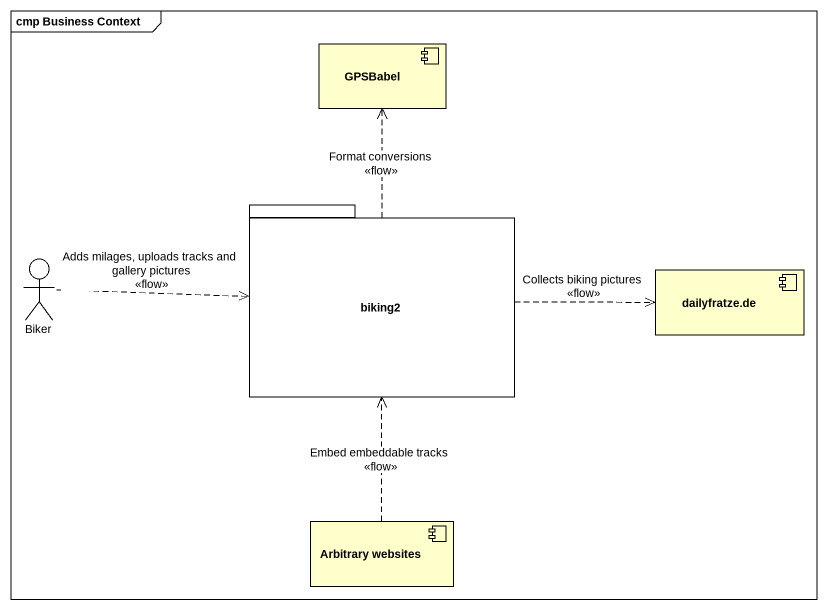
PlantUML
@startuml
mainframe cmp Business Context
component GPSBabel
package biking2 {
}
actor Biker
component "dailyfratze.de" as dailyfratze_de
component "Arbitrary websites" as Arbitrary_websites
biking2 .up.> GPSBabel : Format conversions\n<<flow>>
biking2 .right.> dailyfratze_de : Collects biking pictures\n<<flow>>
Biker .right.> biking2 : Adds milages, uploads tracks and gallery pictures\n<<flow>>
Arbitrary_websites .up.> biking2 : Embed embeddable tracks\n<<flow>>
@enduml
